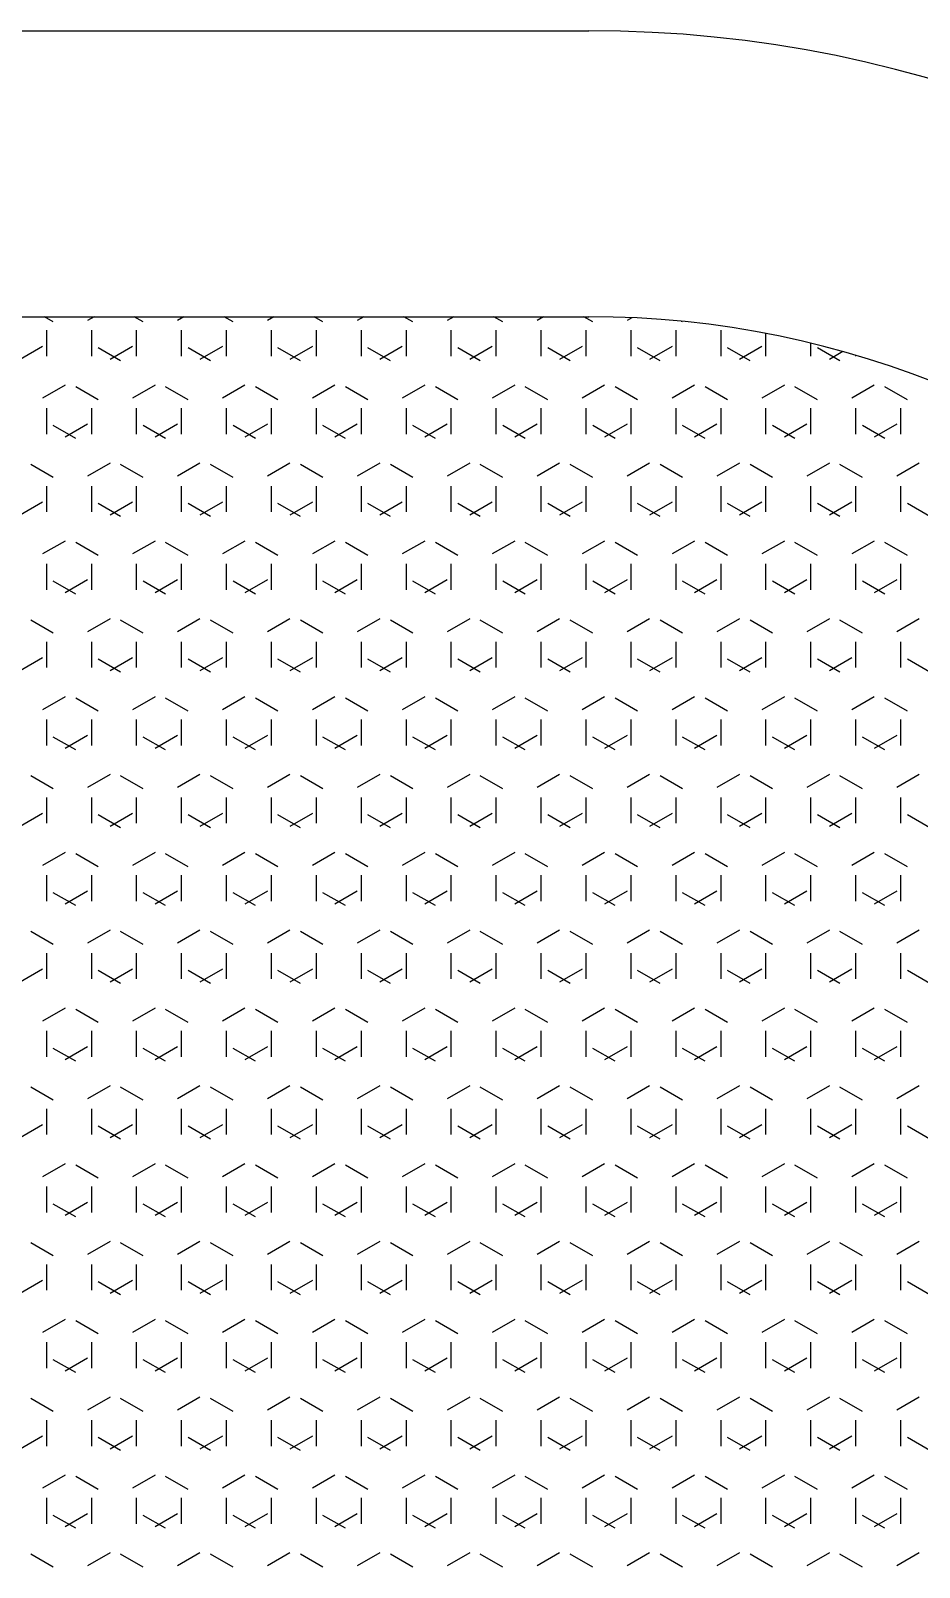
# Model space of a CAD drawing. Extents: x 53 to 973, y -54 to 585.
# Drawn here: x 268.16 to 289.9, y 236.61 to 274.22 of the extents above; entities that cross this region are included whole.
import ezdxf

# ---------------------------------------------------------------- set-up
doc = ezdxf.new("R2010")
doc.units = 0
doc.layers.add('KADRBM', color=7, linetype='CONTINUOUS')

msp = doc.modelspace()

# ---------------------------------------------------------------- linework, layer by layer
at = {"layer": 'KADRBM'}
for p, q in [((177.367, 274.218), (281.821, 274.218)), ((177.367, 267.218), (281.821, 267.218)), ((268.714, 267.093), (268.497, 267.218)), ((269.713, 267.218), (269.555, 267.127)), ((270.914, 267.093), (270.697, 267.218)), ((271.912, 267.218), (271.755, 267.127)), ((273.113, 267.093), (272.896, 267.218)), ((274.112, 267.218), (273.954, 267.127)), ((275.313, 267.093), (275.096, 267.218)), ((276.312, 267.218), (276.154, 267.127)), ((277.513, 267.093), (277.296, 267.218)), ((278.512, 267.218), (278.354, 267.127)), ((279.712, 267.093), (279.495, 267.218)), ((280.711, 267.218), (280.553, 267.127)), ((281.912, 267.093), (281.695, 267.218)), ((282.87, 267.194), (282.753, 267.127)), ((284.112, 267.093), (284.089, 267.106)), ((268.555, 266.251), (268.555, 266.886)), ((269.655, 266.251), (269.655, 266.886)), ((270.755, 266.251), (270.755, 266.886)), ((271.854, 266.251), (271.854, 266.886)), ((272.954, 266.251), (272.954, 266.886)), ((274.054, 266.251), (274.054, 266.886)), ((275.154, 266.251), (275.154, 266.886)), ((276.254, 266.251), (276.254, 266.886)), ((277.354, 266.251), (277.354, 266.886)), ((278.454, 266.251), (278.454, 266.886)), ((279.553, 266.251), (279.553, 266.886)), ((280.653, 266.251), (280.653, 266.886)), ((281.753, 266.251), (281.753, 266.886)), ((282.853, 266.251), (282.853, 266.886)), ((283.953, 266.251), (283.953, 266.886)), ((285.053, 266.251), (285.053, 266.886)), ((286.152, 266.251), (286.152, 266.807)), ((268.455, 266.492), (267.905, 266.175)), ((270.364, 266.141), (269.814, 266.458)), ((270.655, 266.492), (270.105, 266.175)), ((272.563, 266.141), (272.013, 266.458)), ((272.855, 266.492), (272.305, 266.175)), ((274.763, 266.141), (274.213, 266.458)), ((275.054, 266.492), (274.504, 266.175)), ((276.963, 266.141), (276.413, 266.458)), ((277.254, 266.492), (276.704, 266.175)), ((279.163, 266.141), (278.613, 266.458)), ((279.454, 266.492), (278.904, 266.175)), ((281.362, 266.141), (280.812, 266.458)), ((281.653, 266.492), (281.103, 266.175)), ((283.562, 266.141), (283.012, 266.458)), ((283.853, 266.492), (283.303, 266.175)), ((285.762, 266.141), (285.212, 266.458)), ((286.053, 266.492), (285.503, 266.175)), ((287.252, 266.251), (287.252, 266.568)), ((287.961, 266.141), (287.411, 266.458)), ((288.031, 266.364), (287.703, 266.175)), ((288.352, 266.251), (288.352, 266.272)), ((269.005, 265.54), (268.455, 265.222)), ((269.814, 265.188), (269.264, 265.506)), ((271.205, 265.54), (270.655, 265.222)), ((272.013, 265.188), (271.464, 265.506)), ((273.404, 265.54), (272.855, 265.222)), ((274.213, 265.188), (273.663, 265.506)), ((275.604, 265.54), (275.054, 265.222)), ((276.413, 265.188), (275.863, 265.506)), ((277.804, 265.54), (277.254, 265.222)), ((278.613, 265.188), (278.063, 265.506)), ((280.004, 265.54), (279.454, 265.222)), ((280.812, 265.188), (280.262, 265.506)), ((282.203, 265.54), (281.653, 265.222)), ((283.012, 265.188), (282.462, 265.506)), ((284.403, 265.54), (283.853, 265.222)), ((285.212, 265.188), (284.662, 265.506)), ((286.603, 265.54), (286.053, 265.222)), ((287.411, 265.188), (286.861, 265.506)), ((288.802, 265.54), (288.252, 265.222)), ((289.611, 265.188), (289.061, 265.506)), ((268.555, 264.346), (268.555, 264.981)), ((269.655, 264.346), (269.655, 264.981)), ((270.755, 264.346), (270.755, 264.981)), ((271.854, 264.346), (271.854, 264.981)), ((272.954, 264.346), (272.954, 264.981)), ((274.054, 264.346), (274.054, 264.981)), ((275.154, 264.346), (275.154, 264.981)), ((276.254, 264.346), (276.254, 264.981)), ((277.354, 264.346), (277.354, 264.981)), ((278.454, 264.346), (278.454, 264.981)), ((279.553, 264.346), (279.553, 264.981)), ((280.653, 264.346), (280.653, 264.981)), ((281.753, 264.346), (281.753, 264.981)), ((282.853, 264.346), (282.853, 264.981)), ((283.953, 264.346), (283.953, 264.981)), ((285.053, 264.346), (285.053, 264.981)), ((286.152, 264.346), (286.152, 264.981)), ((287.252, 264.346), (287.252, 264.981)), ((288.352, 264.346), (288.352, 264.981)), ((289.452, 264.346), (289.452, 264.981)), ((269.264, 264.236), (268.714, 264.553)), ((269.555, 264.587), (269.005, 264.27)), ((271.464, 264.236), (270.914, 264.553)), ((271.755, 264.587), (271.205, 264.27)), ((273.663, 264.236), (273.113, 264.553)), ((273.954, 264.587), (273.404, 264.27)), ((275.863, 264.236), (275.313, 264.553)), ((276.154, 264.587), (275.604, 264.27)), ((278.063, 264.236), (277.513, 264.553)), ((278.354, 264.587), (277.804, 264.27)), ((280.262, 264.236), (279.712, 264.553)), ((280.553, 264.587), (280.004, 264.27)), ((282.462, 264.236), (281.912, 264.553)), ((282.753, 264.587), (282.203, 264.27)), ((284.662, 264.236), (284.112, 264.553)), ((284.953, 264.587), (284.403, 264.27)), ((286.861, 264.236), (286.312, 264.553)), ((287.153, 264.587), (286.603, 264.27)), ((289.061, 264.236), (288.511, 264.553)), ((289.352, 264.587), (288.802, 264.27)), ((270.105, 263.635), (269.555, 263.317)), ((272.305, 263.635), (271.755, 263.317)), ((274.504, 263.635), (273.954, 263.317)), ((276.704, 263.635), (276.154, 263.317)), ((278.904, 263.635), (278.354, 263.317)), ((281.103, 263.635), (280.553, 263.317)), ((283.303, 263.635), (282.753, 263.317)), ((285.503, 263.635), (284.953, 263.317)), ((287.703, 263.635), (287.153, 263.317)), ((289.902, 263.635), (289.352, 263.317)), ((268.714, 263.283), (268.164, 263.601)), ((270.914, 263.283), (270.364, 263.601)), ((273.113, 263.283), (272.563, 263.601)), ((275.313, 263.283), (274.763, 263.601)), ((277.513, 263.283), (276.963, 263.601)), ((279.712, 263.283), (279.163, 263.601)), ((281.912, 263.283), (281.362, 263.601)), ((284.112, 263.283), (283.562, 263.601)), ((286.312, 263.283), (285.762, 263.601)), ((288.511, 263.283), (287.961, 263.601)), ((268.555, 262.441), (268.555, 263.076)), ((269.655, 262.441), (269.655, 263.076)), ((270.755, 262.441), (270.755, 263.076)), ((271.854, 262.441), (271.854, 263.076)), ((272.954, 262.441), (272.954, 263.076)), ((274.054, 262.441), (274.054, 263.076)), ((275.154, 262.441), (275.154, 263.076)), ((276.254, 262.441), (276.254, 263.076)), ((277.354, 262.441), (277.354, 263.076)), ((278.454, 262.441), (278.454, 263.076)), ((279.553, 262.441), (279.553, 263.076)), ((280.653, 262.441), (280.653, 263.076)), ((281.753, 262.441), (281.753, 263.076)), ((282.853, 262.441), (282.853, 263.076)), ((283.953, 262.441), (283.953, 263.076)), ((285.053, 262.441), (285.053, 263.076)), ((286.152, 262.441), (286.152, 263.076)), ((287.252, 262.441), (287.252, 263.076)), ((288.352, 262.441), (288.352, 263.076)), ((289.452, 262.441), (289.452, 263.076)), ((268.455, 262.682), (267.905, 262.365)), ((270.364, 262.331), (269.814, 262.648)), ((270.655, 262.682), (270.105, 262.365)), ((272.563, 262.331), (272.013, 262.648)), ((272.855, 262.682), (272.305, 262.365)), ((274.763, 262.331), (274.213, 262.648)), ((275.054, 262.682), (274.504, 262.365)), ((276.963, 262.331), (276.413, 262.648)), ((277.254, 262.682), (276.704, 262.365)), ((279.163, 262.331), (278.613, 262.648)), ((279.454, 262.682), (278.904, 262.365)), ((281.362, 262.331), (280.812, 262.648)), ((281.653, 262.682), (281.103, 262.365)), ((283.562, 262.331), (283.012, 262.648)), ((283.853, 262.682), (283.303, 262.365)), ((285.762, 262.331), (285.212, 262.648)), ((286.053, 262.682), (285.503, 262.365)), ((287.961, 262.331), (287.411, 262.648)), ((288.252, 262.682), (287.703, 262.365)), ((290.161, 262.331), (289.611, 262.648)), ((269.005, 261.73), (268.455, 261.412)), ((269.814, 261.378), (269.264, 261.696)), ((271.205, 261.73), (270.655, 261.412)), ((272.013, 261.378), (271.464, 261.696)), ((273.404, 261.73), (272.855, 261.412)), ((274.213, 261.378), (273.663, 261.696)), ((275.604, 261.73), (275.054, 261.412)), ((276.413, 261.378), (275.863, 261.696)), ((277.804, 261.73), (277.254, 261.412)), ((278.613, 261.378), (278.063, 261.696)), ((280.004, 261.73), (279.454, 261.412)), ((280.812, 261.378), (280.262, 261.696)), ((282.203, 261.73), (281.653, 261.412)), ((283.012, 261.378), (282.462, 261.696)), ((284.403, 261.73), (283.853, 261.412)), ((285.212, 261.378), (284.662, 261.696)), ((286.603, 261.73), (286.053, 261.412)), ((287.411, 261.378), (286.861, 261.696)), ((288.802, 261.73), (288.252, 261.412)), ((289.611, 261.378), (289.061, 261.696)), ((268.555, 260.536), (268.555, 261.171)), ((269.655, 260.536), (269.655, 261.171)), ((270.755, 260.536), (270.755, 261.171)), ((271.854, 260.536), (271.854, 261.171)), ((272.954, 260.536), (272.954, 261.171)), ((274.054, 260.536), (274.054, 261.171)), ((275.154, 260.536), (275.154, 261.171)), ((276.254, 260.536), (276.254, 261.171)), ((277.354, 260.536), (277.354, 261.171)), ((278.454, 260.536), (278.454, 261.171)), ((279.553, 260.536), (279.553, 261.171)), ((280.653, 260.536), (280.653, 261.171)), ((281.753, 260.536), (281.753, 261.171)), ((282.853, 260.536), (282.853, 261.171)), ((283.953, 260.536), (283.953, 261.171)), ((285.053, 260.536), (285.053, 261.171)), ((286.152, 260.536), (286.152, 261.171)), ((287.252, 260.536), (287.252, 261.171)), ((288.352, 260.536), (288.352, 261.171)), ((289.452, 260.536), (289.452, 261.171)), ((269.264, 260.426), (268.714, 260.743)), ((269.555, 260.777), (269.005, 260.46)), ((271.464, 260.426), (270.914, 260.743)), ((271.755, 260.777), (271.205, 260.46)), ((273.663, 260.426), (273.113, 260.743)), ((273.954, 260.777), (273.404, 260.46)), ((275.863, 260.426), (275.313, 260.743)), ((276.154, 260.777), (275.604, 260.46)), ((278.063, 260.426), (277.513, 260.743)), ((278.354, 260.777), (277.804, 260.46)), ((280.262, 260.426), (279.712, 260.743)), ((280.553, 260.777), (280.004, 260.46)), ((282.462, 260.426), (281.912, 260.743)), ((282.753, 260.777), (282.203, 260.46)), ((284.662, 260.426), (284.112, 260.743)), ((284.953, 260.777), (284.403, 260.46)), ((286.861, 260.426), (286.312, 260.743)), ((287.153, 260.777), (286.603, 260.46)), ((289.061, 260.426), (288.511, 260.743)), ((289.352, 260.777), (288.802, 260.46)), ((268.714, 259.473), (268.164, 259.791)), ((270.105, 259.825), (269.555, 259.507)), ((270.914, 259.473), (270.364, 259.791)), ((272.305, 259.825), (271.755, 259.507)), ((273.113, 259.473), (272.563, 259.791)), ((274.504, 259.825), (273.954, 259.507)), ((275.313, 259.473), (274.763, 259.791)), ((276.704, 259.825), (276.154, 259.507)), ((277.513, 259.473), (276.963, 259.791)), ((278.904, 259.825), (278.354, 259.507)), ((279.712, 259.473), (279.163, 259.791)), ((281.103, 259.825), (280.553, 259.507)), ((281.912, 259.473), (281.362, 259.791)), ((283.303, 259.825), (282.753, 259.507)), ((284.112, 259.473), (283.562, 259.791)), ((285.503, 259.825), (284.953, 259.507)), ((286.312, 259.473), (285.762, 259.791)), ((287.703, 259.825), (287.153, 259.507)), ((288.511, 259.473), (287.961, 259.791)), ((289.902, 259.825), (289.352, 259.507)), ((268.555, 258.631), (268.555, 259.266)), ((269.655, 258.631), (269.655, 259.266)), ((270.755, 258.631), (270.755, 259.266)), ((271.854, 258.631), (271.854, 259.266)), ((272.954, 258.631), (272.954, 259.266)), ((274.054, 258.631), (274.054, 259.266)), ((275.154, 258.631), (275.154, 259.266)), ((276.254, 258.631), (276.254, 259.266)), ((277.354, 258.631), (277.354, 259.266)), ((278.454, 258.631), (278.454, 259.266)), ((279.553, 258.631), (279.553, 259.266)), ((280.653, 258.631), (280.653, 259.266)), ((281.753, 258.631), (281.753, 259.266)), ((282.853, 258.631), (282.853, 259.266)), ((283.953, 258.631), (283.953, 259.266)), ((285.053, 258.631), (285.053, 259.266)), ((286.152, 258.631), (286.152, 259.266)), ((287.252, 258.631), (287.252, 259.266)), ((288.352, 258.631), (288.352, 259.266)), ((289.452, 258.631), (289.452, 259.266)), ((268.455, 258.872), (267.905, 258.555)), ((270.364, 258.521), (269.814, 258.838)), ((270.655, 258.872), (270.105, 258.555)), ((272.563, 258.521), (272.013, 258.838)), ((272.855, 258.872), (272.305, 258.555)), ((274.763, 258.521), (274.213, 258.838)), ((275.054, 258.872), (274.504, 258.555)), ((276.963, 258.521), (276.413, 258.838)), ((277.254, 258.872), (276.704, 258.555)), ((279.163, 258.521), (278.613, 258.838)), ((279.454, 258.872), (278.904, 258.555)), ((281.362, 258.521), (280.812, 258.838)), ((281.653, 258.872), (281.103, 258.555)), ((283.562, 258.521), (283.012, 258.838)), ((283.853, 258.872), (283.303, 258.555)), ((285.762, 258.521), (285.212, 258.838)), ((286.053, 258.872), (285.503, 258.555)), ((287.961, 258.521), (287.411, 258.838)), ((288.252, 258.872), (287.703, 258.555)), ((290.161, 258.521), (289.611, 258.838)), ((269.005, 257.92), (268.455, 257.602)), ((269.814, 257.568), (269.264, 257.886)), ((271.205, 257.92), (270.655, 257.602)), ((272.013, 257.568), (271.464, 257.886)), ((273.404, 257.92), (272.855, 257.602)), ((274.213, 257.568), (273.663, 257.886)), ((275.604, 257.92), (275.054, 257.602)), ((276.413, 257.568), (275.863, 257.886)), ((277.804, 257.92), (277.254, 257.602)), ((278.613, 257.568), (278.063, 257.886)), ((280.004, 257.92), (279.454, 257.602)), ((280.812, 257.568), (280.262, 257.886)), ((282.203, 257.92), (281.653, 257.602)), ((283.012, 257.568), (282.462, 257.886)), ((284.403, 257.92), (283.853, 257.602)), ((285.212, 257.568), (284.662, 257.886)), ((286.603, 257.92), (286.053, 257.602)), ((287.411, 257.568), (286.861, 257.886)), ((288.802, 257.92), (288.252, 257.602)), ((289.611, 257.568), (289.061, 257.886)), ((268.555, 256.726), (268.555, 257.361)), ((269.655, 256.726), (269.655, 257.361)), ((270.755, 256.726), (270.755, 257.361)), ((271.854, 256.726), (271.854, 257.361)), ((272.954, 256.726), (272.954, 257.361)), ((274.054, 256.726), (274.054, 257.361)), ((275.154, 256.726), (275.154, 257.361)), ((276.254, 256.726), (276.254, 257.361)), ((277.354, 256.726), (277.354, 257.361)), ((278.454, 256.726), (278.454, 257.361)), ((279.553, 256.726), (279.553, 257.361)), ((280.653, 256.726), (280.653, 257.361)), ((281.753, 256.726), (281.753, 257.361)), ((282.853, 256.726), (282.853, 257.361)), ((283.953, 256.726), (283.953, 257.361)), ((285.053, 256.726), (285.053, 257.361)), ((286.152, 256.726), (286.152, 257.361)), ((287.252, 256.726), (287.252, 257.361)), ((288.352, 256.726), (288.352, 257.361)), ((289.452, 256.726), (289.452, 257.361)), ((269.264, 256.616), (268.714, 256.933)), ((269.555, 256.967), (269.005, 256.65)), ((271.464, 256.616), (270.914, 256.933)), ((271.755, 256.967), (271.205, 256.65)), ((273.663, 256.616), (273.113, 256.933)), ((273.954, 256.967), (273.404, 256.65)), ((275.863, 256.616), (275.313, 256.933)), ((276.154, 256.967), (275.604, 256.65)), ((278.063, 256.616), (277.513, 256.933)), ((278.354, 256.967), (277.804, 256.65)), ((280.262, 256.616), (279.712, 256.933)), ((280.553, 256.967), (280.004, 256.65)), ((282.462, 256.616), (281.912, 256.933)), ((282.753, 256.967), (282.203, 256.65)), ((284.662, 256.616), (284.112, 256.933)), ((284.953, 256.967), (284.403, 256.65)), ((286.861, 256.616), (286.312, 256.933)), ((287.153, 256.967), (286.603, 256.65)), ((289.061, 256.616), (288.511, 256.933)), ((289.352, 256.967), (288.802, 256.65)), ((268.714, 255.663), (268.164, 255.981)), ((270.105, 256.015), (269.555, 255.697)), ((270.914, 255.663), (270.364, 255.981)), ((272.305, 256.015), (271.755, 255.697)), ((273.113, 255.663), (272.563, 255.981)), ((274.504, 256.015), (273.954, 255.697)), ((275.313, 255.663), (274.763, 255.981)), ((276.704, 256.015), (276.154, 255.697)), ((277.513, 255.663), (276.963, 255.981)), ((278.904, 256.015), (278.354, 255.697)), ((279.712, 255.663), (279.163, 255.981)), ((281.103, 256.015), (280.553, 255.697)), ((281.912, 255.663), (281.362, 255.981)), ((283.303, 256.015), (282.753, 255.697)), ((284.112, 255.663), (283.562, 255.981)), ((285.503, 256.015), (284.953, 255.697)), ((286.312, 255.663), (285.762, 255.981)), ((287.703, 256.015), (287.153, 255.697)), ((288.511, 255.663), (287.961, 255.981)), ((289.902, 256.015), (289.352, 255.697)), ((268.555, 254.821), (268.555, 255.456)), ((269.655, 254.821), (269.655, 255.456)), ((270.755, 254.821), (270.755, 255.456)), ((271.854, 254.821), (271.854, 255.456)), ((272.954, 254.821), (272.954, 255.456)), ((274.054, 254.821), (274.054, 255.456)), ((275.154, 254.821), (275.154, 255.456)), ((276.254, 254.821), (276.254, 255.456)), ((277.354, 254.821), (277.354, 255.456)), ((278.454, 254.821), (278.454, 255.456)), ((279.553, 254.821), (279.553, 255.456)), ((280.653, 254.821), (280.653, 255.456)), ((281.753, 254.821), (281.753, 255.456)), ((282.853, 254.821), (282.853, 255.456)), ((283.953, 254.821), (283.953, 255.456)), ((285.053, 254.821), (285.053, 255.456)), ((286.152, 254.821), (286.152, 255.456)), ((287.252, 254.821), (287.252, 255.456)), ((288.352, 254.821), (288.352, 255.456)), ((289.452, 254.821), (289.452, 255.456)), ((268.455, 255.062), (267.905, 254.745)), ((270.364, 254.711), (269.814, 255.028)), ((270.655, 255.062), (270.105, 254.745)), ((272.563, 254.711), (272.013, 255.028)), ((272.855, 255.062), (272.305, 254.745)), ((274.763, 254.711), (274.213, 255.028)), ((275.054, 255.062), (274.504, 254.745)), ((276.963, 254.711), (276.413, 255.028)), ((277.254, 255.062), (276.704, 254.745)), ((279.163, 254.711), (278.613, 255.028)), ((279.454, 255.062), (278.904, 254.745)), ((281.362, 254.711), (280.812, 255.028)), ((281.653, 255.062), (281.103, 254.745)), ((283.562, 254.711), (283.012, 255.028)), ((283.853, 255.062), (283.303, 254.745)), ((285.762, 254.711), (285.212, 255.028)), ((286.053, 255.062), (285.503, 254.745)), ((287.961, 254.711), (287.411, 255.028)), ((288.252, 255.062), (287.703, 254.745)), ((290.161, 254.711), (289.611, 255.028)), ((269.005, 254.11), (268.455, 253.792)), ((269.814, 253.758), (269.264, 254.076)), ((271.205, 254.11), (270.655, 253.792)), ((272.013, 253.758), (271.464, 254.076)), ((273.404, 254.11), (272.855, 253.792)), ((274.213, 253.758), (273.663, 254.076)), ((275.604, 254.11), (275.054, 253.792)), ((276.413, 253.758), (275.863, 254.076)), ((277.804, 254.11), (277.254, 253.792)), ((278.613, 253.758), (278.063, 254.076)), ((280.004, 254.11), (279.454, 253.792)), ((280.812, 253.758), (280.262, 254.076)), ((282.203, 254.11), (281.653, 253.792)), ((283.012, 253.758), (282.462, 254.076)), ((284.403, 254.11), (283.853, 253.792)), ((285.212, 253.758), (284.662, 254.076)), ((286.603, 254.11), (286.053, 253.792)), ((287.411, 253.758), (286.861, 254.076)), ((288.802, 254.11), (288.252, 253.792)), ((289.611, 253.758), (289.061, 254.076)), ((268.555, 252.916), (268.555, 253.551)), ((269.655, 252.916), (269.655, 253.551)), ((270.755, 252.916), (270.755, 253.551)), ((271.854, 252.916), (271.854, 253.551)), ((272.954, 252.916), (272.954, 253.551)), ((274.054, 252.916), (274.054, 253.551)), ((275.154, 252.916), (275.154, 253.551)), ((276.254, 252.916), (276.254, 253.551)), ((277.354, 252.916), (277.354, 253.551)), ((278.454, 252.916), (278.454, 253.551)), ((279.553, 252.916), (279.553, 253.551)), ((280.653, 252.916), (280.653, 253.551)), ((281.753, 252.916), (281.753, 253.551)), ((282.853, 252.916), (282.853, 253.551)), ((283.953, 252.916), (283.953, 253.551)), ((285.053, 252.916), (285.053, 253.551)), ((286.152, 252.916), (286.152, 253.551)), ((287.252, 252.916), (287.252, 253.551)), ((288.352, 252.916), (288.352, 253.551)), ((289.452, 252.916), (289.452, 253.551)), ((269.264, 252.806), (268.714, 253.123)), ((269.555, 253.157), (269.005, 252.84)), ((271.464, 252.806), (270.914, 253.123)), ((271.755, 253.157), (271.205, 252.84)), ((273.663, 252.806), (273.113, 253.123)), ((273.954, 253.157), (273.404, 252.84)), ((275.863, 252.806), (275.313, 253.123)), ((276.154, 253.157), (275.604, 252.84)), ((278.063, 252.806), (277.513, 253.123)), ((278.354, 253.157), (277.804, 252.84)), ((280.262, 252.806), (279.712, 253.123)), ((280.553, 253.157), (280.004, 252.84)), ((282.462, 252.806), (281.912, 253.123)), ((282.753, 253.157), (282.203, 252.84)), ((284.662, 252.806), (284.112, 253.123)), ((284.953, 253.157), (284.403, 252.84)), ((286.861, 252.806), (286.312, 253.123)), ((287.153, 253.157), (286.603, 252.84)), ((289.061, 252.806), (288.511, 253.123)), ((289.352, 253.157), (288.802, 252.84)), ((268.714, 251.853), (268.164, 252.171)), ((270.105, 252.205), (269.555, 251.887)), ((270.914, 251.853), (270.364, 252.171)), ((272.305, 252.205), (271.755, 251.887)), ((273.113, 251.853), (272.563, 252.171)), ((274.504, 252.205), (273.954, 251.887)), ((275.313, 251.853), (274.763, 252.171)), ((276.704, 252.205), (276.154, 251.887)), ((277.513, 251.853), (276.963, 252.171)), ((278.904, 252.205), (278.354, 251.887)), ((279.712, 251.853), (279.163, 252.171)), ((281.103, 252.205), (280.553, 251.887)), ((281.912, 251.853), (281.362, 252.171)), ((283.303, 252.205), (282.753, 251.887)), ((284.112, 251.853), (283.562, 252.171)), ((285.503, 252.205), (284.953, 251.887)), ((286.312, 251.853), (285.762, 252.171)), ((287.703, 252.205), (287.153, 251.887)), ((288.511, 251.853), (287.961, 252.171)), ((289.902, 252.205), (289.352, 251.887)), ((268.555, 251.011), (268.555, 251.646)), ((269.655, 251.011), (269.655, 251.646)), ((270.755, 251.011), (270.755, 251.646)), ((271.854, 251.011), (271.854, 251.646)), ((272.954, 251.011), (272.954, 251.646)), ((274.054, 251.011), (274.054, 251.646)), ((275.154, 251.011), (275.154, 251.646)), ((276.254, 251.011), (276.254, 251.646)), ((277.354, 251.011), (277.354, 251.646)), ((278.454, 251.011), (278.454, 251.646)), ((279.553, 251.011), (279.553, 251.646)), ((280.653, 251.011), (280.653, 251.646)), ((281.753, 251.011), (281.753, 251.646)), ((282.853, 251.011), (282.853, 251.646)), ((283.953, 251.011), (283.953, 251.646)), ((285.053, 251.011), (285.053, 251.646)), ((286.152, 251.011), (286.152, 251.646)), ((287.252, 251.011), (287.252, 251.646)), ((288.352, 251.011), (288.352, 251.646)), ((289.452, 251.011), (289.452, 251.646)), ((268.455, 251.252), (267.905, 250.935)), ((270.364, 250.901), (269.814, 251.218)), ((270.655, 251.252), (270.105, 250.935)), ((272.563, 250.901), (272.013, 251.218)), ((272.855, 251.252), (272.305, 250.935)), ((274.763, 250.901), (274.213, 251.218)), ((275.054, 251.252), (274.504, 250.935)), ((276.963, 250.901), (276.413, 251.218)), ((277.254, 251.252), (276.704, 250.935)), ((279.163, 250.901), (278.613, 251.218)), ((279.454, 251.252), (278.904, 250.935)), ((281.362, 250.901), (280.812, 251.218)), ((281.653, 251.252), (281.103, 250.935)), ((283.562, 250.901), (283.012, 251.218)), ((283.853, 251.252), (283.303, 250.935)), ((285.762, 250.901), (285.212, 251.218)), ((286.053, 251.252), (285.503, 250.935)), ((287.961, 250.901), (287.411, 251.218)), ((288.252, 251.252), (287.703, 250.935)), ((290.161, 250.901), (289.611, 251.218)), ((269.005, 250.3), (268.455, 249.982)), ((269.814, 249.948), (269.264, 250.266)), ((271.205, 250.3), (270.655, 249.982)), ((272.013, 249.948), (271.464, 250.266)), ((273.404, 250.3), (272.855, 249.982)), ((274.213, 249.948), (273.663, 250.266)), ((275.604, 250.3), (275.054, 249.982)), ((276.413, 249.948), (275.863, 250.266)), ((277.804, 250.3), (277.254, 249.982)), ((278.613, 249.948), (278.063, 250.266)), ((280.004, 250.3), (279.454, 249.982)), ((280.812, 249.948), (280.262, 250.266)), ((282.203, 250.3), (281.653, 249.982)), ((283.012, 249.948), (282.462, 250.266)), ((284.403, 250.3), (283.853, 249.982)), ((285.212, 249.948), (284.662, 250.266)), ((286.603, 250.3), (286.053, 249.982)), ((287.411, 249.948), (286.861, 250.266)), ((288.802, 250.3), (288.252, 249.982)), ((289.611, 249.948), (289.061, 250.266)), ((268.555, 249.106), (268.555, 249.741)), ((269.655, 249.106), (269.655, 249.741)), ((270.755, 249.106), (270.755, 249.741)), ((271.854, 249.106), (271.854, 249.741)), ((272.954, 249.106), (272.954, 249.741)), ((274.054, 249.106), (274.054, 249.741)), ((275.154, 249.106), (275.154, 249.741)), ((276.254, 249.106), (276.254, 249.741)), ((277.354, 249.106), (277.354, 249.741)), ((278.454, 249.106), (278.454, 249.741)), ((279.553, 249.106), (279.553, 249.741)), ((280.653, 249.106), (280.653, 249.741)), ((281.753, 249.106), (281.753, 249.741)), ((282.853, 249.106), (282.853, 249.741)), ((283.953, 249.106), (283.953, 249.741)), ((285.053, 249.106), (285.053, 249.741)), ((286.152, 249.106), (286.152, 249.741)), ((287.252, 249.106), (287.252, 249.741)), ((288.352, 249.106), (288.352, 249.741)), ((289.452, 249.106), (289.452, 249.741)), ((269.555, 249.347), (269.005, 249.03)), ((271.755, 249.347), (271.205, 249.03)), ((273.954, 249.347), (273.404, 249.03)), ((276.154, 249.347), (275.604, 249.03)), ((278.354, 249.347), (277.804, 249.03)), ((280.553, 249.347), (280.004, 249.03)), ((282.753, 249.347), (282.203, 249.03)), ((284.953, 249.347), (284.403, 249.03)), ((287.153, 249.347), (286.603, 249.03)), ((289.352, 249.347), (288.802, 249.03)), ((269.264, 248.996), (268.714, 249.313)), ((271.464, 248.996), (270.914, 249.313)), ((273.663, 248.996), (273.113, 249.313)), ((275.863, 248.996), (275.313, 249.313)), ((278.063, 248.996), (277.513, 249.313)), ((280.262, 248.996), (279.712, 249.313)), ((282.462, 248.996), (281.912, 249.313)), ((284.662, 248.996), (284.112, 249.313)), ((286.861, 248.996), (286.312, 249.313)), ((289.061, 248.996), (288.511, 249.313)), ((268.714, 248.043), (268.164, 248.361)), ((270.105, 248.395), (269.555, 248.077)), ((270.914, 248.043), (270.364, 248.361)), ((272.305, 248.395), (271.755, 248.077)), ((273.113, 248.043), (272.563, 248.361)), ((274.504, 248.395), (273.954, 248.077)), ((275.313, 248.043), (274.763, 248.361)), ((276.704, 248.395), (276.154, 248.077)), ((277.513, 248.043), (276.963, 248.361)), ((278.904, 248.395), (278.354, 248.077)), ((279.712, 248.043), (279.163, 248.361)), ((281.103, 248.395), (280.553, 248.077)), ((281.912, 248.043), (281.362, 248.361)), ((283.303, 248.395), (282.753, 248.077)), ((284.112, 248.043), (283.562, 248.361)), ((285.503, 248.395), (284.953, 248.077)), ((286.312, 248.043), (285.762, 248.361)), ((287.703, 248.395), (287.153, 248.077)), ((288.511, 248.043), (287.961, 248.361)), ((289.902, 248.395), (289.352, 248.077)), ((268.555, 247.201), (268.555, 247.836)), ((269.655, 247.201), (269.655, 247.836)), ((270.755, 247.201), (270.755, 247.836)), ((271.854, 247.201), (271.854, 247.836)), ((272.954, 247.201), (272.954, 247.836)), ((274.054, 247.201), (274.054, 247.836)), ((275.154, 247.201), (275.154, 247.836)), ((276.254, 247.201), (276.254, 247.836)), ((277.354, 247.201), (277.354, 247.836)), ((278.454, 247.201), (278.454, 247.836)), ((279.553, 247.201), (279.553, 247.836)), ((280.653, 247.201), (280.653, 247.836)), ((281.753, 247.201), (281.753, 247.836)), ((282.853, 247.201), (282.853, 247.836)), ((283.953, 247.201), (283.953, 247.836)), ((285.053, 247.201), (285.053, 247.836)), ((286.152, 247.201), (286.152, 247.836)), ((287.252, 247.201), (287.252, 247.836)), ((288.352, 247.201), (288.352, 247.836)), ((289.452, 247.201), (289.452, 247.836)), ((268.455, 247.442), (267.905, 247.125)), ((270.364, 247.091), (269.814, 247.408)), ((270.655, 247.442), (270.105, 247.125)), ((272.563, 247.091), (272.013, 247.408)), ((272.855, 247.442), (272.305, 247.125)), ((274.763, 247.091), (274.213, 247.408)), ((275.054, 247.442), (274.504, 247.125)), ((276.963, 247.091), (276.413, 247.408)), ((277.254, 247.442), (276.704, 247.125)), ((279.163, 247.091), (278.613, 247.408)), ((279.454, 247.442), (278.904, 247.125)), ((281.362, 247.091), (280.812, 247.408)), ((281.653, 247.442), (281.103, 247.125)), ((283.562, 247.091), (283.012, 247.408)), ((283.853, 247.442), (283.303, 247.125)), ((285.762, 247.091), (285.212, 247.408)), ((286.053, 247.442), (285.503, 247.125)), ((287.961, 247.091), (287.411, 247.408)), ((288.252, 247.442), (287.703, 247.125)), ((290.161, 247.091), (289.611, 247.408)), ((269.005, 246.49), (268.455, 246.172)), ((269.814, 246.138), (269.264, 246.456)), ((271.205, 246.49), (270.655, 246.172)), ((272.013, 246.138), (271.464, 246.456)), ((273.404, 246.49), (272.855, 246.172)), ((274.213, 246.138), (273.663, 246.456)), ((275.604, 246.49), (275.054, 246.172)), ((276.413, 246.138), (275.863, 246.456)), ((277.804, 246.49), (277.254, 246.172)), ((278.613, 246.138), (278.063, 246.456)), ((280.004, 246.49), (279.454, 246.172)), ((280.812, 246.138), (280.262, 246.456)), ((282.203, 246.49), (281.653, 246.172)), ((283.012, 246.138), (282.462, 246.456)), ((284.403, 246.49), (283.853, 246.172)), ((285.212, 246.138), (284.662, 246.456)), ((286.603, 246.49), (286.053, 246.172)), ((287.411, 246.138), (286.861, 246.456)), ((288.802, 246.49), (288.252, 246.172)), ((289.611, 246.138), (289.061, 246.456)), ((268.555, 245.296), (268.555, 245.931)), ((269.655, 245.296), (269.655, 245.931)), ((270.755, 245.296), (270.755, 245.931)), ((271.854, 245.296), (271.854, 245.931)), ((272.954, 245.296), (272.954, 245.931)), ((274.054, 245.296), (274.054, 245.931)), ((275.154, 245.296), (275.154, 245.931)), ((276.254, 245.296), (276.254, 245.931)), ((277.354, 245.296), (277.354, 245.931)), ((278.454, 245.296), (278.454, 245.931)), ((279.553, 245.296), (279.553, 245.931)), ((280.653, 245.296), (280.653, 245.931)), ((281.753, 245.296), (281.753, 245.931)), ((282.853, 245.296), (282.853, 245.931)), ((283.953, 245.296), (283.953, 245.931)), ((285.053, 245.296), (285.053, 245.931)), ((286.152, 245.296), (286.152, 245.931)), ((287.252, 245.296), (287.252, 245.931)), ((288.352, 245.296), (288.352, 245.931)), ((289.452, 245.296), (289.452, 245.931)), ((269.264, 245.186), (268.714, 245.503)), ((269.555, 245.537), (269.005, 245.22)), ((271.464, 245.186), (270.914, 245.503)), ((271.755, 245.537), (271.205, 245.22)), ((273.663, 245.186), (273.113, 245.503)), ((273.954, 245.537), (273.404, 245.22)), ((275.863, 245.186), (275.313, 245.503)), ((276.154, 245.537), (275.604, 245.22)), ((278.063, 245.186), (277.513, 245.503)), ((278.354, 245.537), (277.804, 245.22)), ((280.262, 245.186), (279.712, 245.503)), ((280.553, 245.537), (280.004, 245.22)), ((282.462, 245.186), (281.912, 245.503)), ((282.753, 245.537), (282.203, 245.22)), ((284.662, 245.186), (284.112, 245.503)), ((284.953, 245.537), (284.403, 245.22)), ((286.861, 245.186), (286.312, 245.503)), ((287.153, 245.537), (286.603, 245.22)), ((289.061, 245.186), (288.511, 245.503)), ((289.352, 245.537), (288.802, 245.22)), ((268.714, 244.233), (268.164, 244.551)), ((270.105, 244.585), (269.555, 244.267)), ((270.914, 244.233), (270.364, 244.551)), ((272.305, 244.585), (271.755, 244.267)), ((273.113, 244.233), (272.563, 244.551)), ((274.504, 244.585), (273.954, 244.267)), ((275.313, 244.233), (274.763, 244.551)), ((276.704, 244.585), (276.154, 244.267)), ((277.513, 244.233), (276.963, 244.551)), ((278.904, 244.585), (278.354, 244.267)), ((279.712, 244.233), (279.163, 244.551)), ((281.103, 244.585), (280.553, 244.267)), ((281.912, 244.233), (281.362, 244.551)), ((283.303, 244.585), (282.753, 244.267)), ((284.112, 244.233), (283.562, 244.551)), ((285.503, 244.585), (284.953, 244.267)), ((286.312, 244.233), (285.762, 244.551)), ((287.703, 244.585), (287.153, 244.267)), ((288.511, 244.233), (287.961, 244.551)), ((289.902, 244.585), (289.352, 244.267)), ((268.555, 243.391), (268.555, 244.026)), ((269.655, 243.391), (269.655, 244.026)), ((270.755, 243.391), (270.755, 244.026)), ((271.854, 243.391), (271.854, 244.026)), ((272.954, 243.391), (272.954, 244.026)), ((274.054, 243.391), (274.054, 244.026)), ((275.154, 243.391), (275.154, 244.026)), ((276.254, 243.391), (276.254, 244.026)), ((277.354, 243.391), (277.354, 244.026)), ((278.454, 243.391), (278.454, 244.026)), ((279.553, 243.391), (279.553, 244.026)), ((280.653, 243.391), (280.653, 244.026)), ((281.753, 243.391), (281.753, 244.026)), ((282.853, 243.391), (282.853, 244.026)), ((283.953, 243.391), (283.953, 244.026)), ((285.053, 243.391), (285.053, 244.026)), ((286.152, 243.391), (286.152, 244.026)), ((287.252, 243.391), (287.252, 244.026)), ((288.352, 243.391), (288.352, 244.026)), ((289.452, 243.391), (289.452, 244.026)), ((268.455, 243.632), (267.905, 243.315)), ((270.364, 243.281), (269.814, 243.598)), ((270.655, 243.632), (270.105, 243.315)), ((272.563, 243.281), (272.013, 243.598)), ((272.855, 243.632), (272.305, 243.315)), ((274.763, 243.281), (274.213, 243.598)), ((275.054, 243.632), (274.504, 243.315)), ((276.963, 243.281), (276.413, 243.598)), ((277.254, 243.632), (276.704, 243.315)), ((279.163, 243.281), (278.613, 243.598)), ((279.454, 243.632), (278.904, 243.315)), ((281.362, 243.281), (280.812, 243.598)), ((281.653, 243.632), (281.103, 243.315)), ((283.562, 243.281), (283.012, 243.598)), ((283.853, 243.632), (283.303, 243.315)), ((285.762, 243.281), (285.212, 243.598)), ((286.053, 243.632), (285.503, 243.315)), ((287.961, 243.281), (287.411, 243.598)), ((288.252, 243.632), (287.703, 243.315)), ((290.161, 243.281), (289.611, 243.598)), ((269.005, 242.68), (268.455, 242.362)), ((269.814, 242.328), (269.264, 242.646)), ((271.205, 242.68), (270.655, 242.362)), ((272.013, 242.328), (271.464, 242.646)), ((273.404, 242.68), (272.855, 242.362)), ((274.213, 242.328), (273.663, 242.646)), ((275.604, 242.68), (275.054, 242.362)), ((276.413, 242.328), (275.863, 242.646)), ((277.804, 242.68), (277.254, 242.362)), ((278.613, 242.328), (278.063, 242.646)), ((280.004, 242.68), (279.454, 242.362)), ((280.812, 242.328), (280.262, 242.646)), ((282.203, 242.68), (281.653, 242.362)), ((283.012, 242.328), (282.462, 242.646)), ((284.403, 242.68), (283.853, 242.362)), ((285.212, 242.328), (284.662, 242.646)), ((286.603, 242.68), (286.053, 242.362)), ((287.411, 242.328), (286.861, 242.646)), ((288.802, 242.68), (288.252, 242.362)), ((289.611, 242.328), (289.061, 242.646)), ((268.555, 241.486), (268.555, 242.121)), ((269.655, 241.486), (269.655, 242.121)), ((270.755, 241.486), (270.755, 242.121)), ((271.854, 241.486), (271.854, 242.121)), ((272.954, 241.486), (272.954, 242.121)), ((274.054, 241.486), (274.054, 242.121)), ((275.154, 241.486), (275.154, 242.121)), ((276.254, 241.486), (276.254, 242.121)), ((277.354, 241.486), (277.354, 242.121)), ((278.454, 241.486), (278.454, 242.121)), ((279.553, 241.486), (279.553, 242.121)), ((280.653, 241.486), (280.653, 242.121)), ((281.753, 241.486), (281.753, 242.121)), ((282.853, 241.486), (282.853, 242.121)), ((283.953, 241.486), (283.953, 242.121)), ((285.053, 241.486), (285.053, 242.121)), ((286.152, 241.486), (286.152, 242.121)), ((287.252, 241.486), (287.252, 242.121)), ((288.352, 241.486), (288.352, 242.121)), ((289.452, 241.486), (289.452, 242.121)), ((269.264, 241.376), (268.714, 241.693)), ((269.555, 241.727), (269.005, 241.41)), ((271.464, 241.376), (270.914, 241.693)), ((271.755, 241.727), (271.205, 241.41)), ((273.663, 241.376), (273.113, 241.693)), ((273.954, 241.727), (273.404, 241.41)), ((275.863, 241.376), (275.313, 241.693)), ((276.154, 241.727), (275.604, 241.41)), ((278.063, 241.376), (277.513, 241.693)), ((278.354, 241.727), (277.804, 241.41)), ((280.262, 241.376), (279.712, 241.693)), ((280.553, 241.727), (280.004, 241.41)), ((282.462, 241.376), (281.912, 241.693)), ((282.753, 241.727), (282.203, 241.41)), ((284.662, 241.376), (284.112, 241.693)), ((284.953, 241.727), (284.403, 241.41)), ((286.861, 241.376), (286.312, 241.693)), ((287.153, 241.727), (286.603, 241.41)), ((289.061, 241.376), (288.511, 241.693)), ((289.352, 241.727), (288.802, 241.41)), ((268.714, 240.423), (268.164, 240.741)), ((270.105, 240.775), (269.555, 240.457)), ((270.914, 240.423), (270.364, 240.741)), ((272.305, 240.775), (271.755, 240.457)), ((273.113, 240.423), (272.563, 240.741)), ((274.504, 240.775), (273.954, 240.457)), ((275.313, 240.423), (274.763, 240.741)), ((276.704, 240.775), (276.154, 240.457)), ((277.513, 240.423), (276.963, 240.741)), ((278.904, 240.775), (278.354, 240.457)), ((279.712, 240.423), (279.163, 240.741)), ((281.103, 240.775), (280.553, 240.457)), ((281.912, 240.423), (281.362, 240.741)), ((283.303, 240.775), (282.753, 240.457)), ((284.112, 240.423), (283.562, 240.741)), ((285.503, 240.775), (284.953, 240.457)), ((286.312, 240.423), (285.762, 240.741)), ((287.703, 240.775), (287.153, 240.457)), ((288.511, 240.423), (287.961, 240.741)), ((289.902, 240.775), (289.352, 240.457)), ((268.555, 239.581), (268.555, 240.216)), ((269.655, 239.581), (269.655, 240.216)), ((270.755, 239.581), (270.755, 240.216)), ((271.854, 239.581), (271.854, 240.216)), ((272.954, 239.581), (272.954, 240.216)), ((274.054, 239.581), (274.054, 240.216)), ((275.154, 239.581), (275.154, 240.216)), ((276.254, 239.581), (276.254, 240.216)), ((277.354, 239.581), (277.354, 240.216)), ((278.454, 239.581), (278.454, 240.216)), ((279.553, 239.581), (279.553, 240.216)), ((280.653, 239.581), (280.653, 240.216)), ((281.753, 239.581), (281.753, 240.216)), ((282.853, 239.581), (282.853, 240.216)), ((283.953, 239.581), (283.953, 240.216)), ((285.053, 239.581), (285.053, 240.216)), ((286.152, 239.581), (286.152, 240.216)), ((287.252, 239.581), (287.252, 240.216)), ((288.352, 239.581), (288.352, 240.216)), ((289.452, 239.581), (289.452, 240.216)), ((268.455, 239.822), (267.905, 239.505)), ((270.364, 239.471), (269.814, 239.788)), ((270.655, 239.822), (270.105, 239.505)), ((272.563, 239.471), (272.013, 239.788)), ((272.855, 239.822), (272.305, 239.505)), ((274.763, 239.471), (274.213, 239.788)), ((275.054, 239.822), (274.504, 239.505)), ((276.963, 239.471), (276.413, 239.788)), ((277.254, 239.822), (276.704, 239.505)), ((279.163, 239.471), (278.613, 239.788)), ((279.454, 239.822), (278.904, 239.505)), ((281.362, 239.471), (280.812, 239.788)), ((281.653, 239.822), (281.103, 239.505)), ((283.562, 239.471), (283.012, 239.788)), ((283.853, 239.822), (283.303, 239.505)), ((285.762, 239.471), (285.212, 239.788)), ((286.053, 239.822), (285.503, 239.505)), ((287.961, 239.471), (287.411, 239.788)), ((288.252, 239.822), (287.703, 239.505)), ((290.161, 239.471), (289.611, 239.788)), ((269.005, 238.87), (268.455, 238.552)), ((269.814, 238.518), (269.264, 238.836)), ((271.205, 238.87), (270.655, 238.552)), ((272.013, 238.518), (271.464, 238.836)), ((273.404, 238.87), (272.855, 238.552)), ((274.213, 238.518), (273.663, 238.836)), ((275.604, 238.87), (275.054, 238.552)), ((276.413, 238.518), (275.863, 238.836)), ((277.804, 238.87), (277.254, 238.552)), ((278.613, 238.518), (278.063, 238.836)), ((280.004, 238.87), (279.454, 238.552)), ((280.812, 238.518), (280.262, 238.836)), ((282.203, 238.87), (281.653, 238.552)), ((283.012, 238.518), (282.462, 238.836)), ((284.403, 238.87), (283.853, 238.552)), ((285.212, 238.518), (284.662, 238.836)), ((286.603, 238.87), (286.053, 238.552)), ((287.411, 238.518), (286.861, 238.836)), ((288.802, 238.87), (288.252, 238.552)), ((289.611, 238.518), (289.061, 238.836)), ((268.555, 237.676), (268.555, 238.311)), ((269.655, 237.676), (269.655, 238.311)), ((270.755, 237.676), (270.755, 238.311)), ((271.854, 237.676), (271.854, 238.311)), ((272.954, 237.676), (272.954, 238.311)), ((274.054, 237.676), (274.054, 238.311)), ((275.154, 237.676), (275.154, 238.311)), ((276.254, 237.676), (276.254, 238.311)), ((277.354, 237.676), (277.354, 238.311)), ((278.454, 237.676), (278.454, 238.311)), ((279.553, 237.676), (279.553, 238.311)), ((280.653, 237.676), (280.653, 238.311)), ((281.753, 237.676), (281.753, 238.311)), ((282.853, 237.676), (282.853, 238.311)), ((283.953, 237.676), (283.953, 238.311)), ((285.053, 237.676), (285.053, 238.311)), ((286.152, 237.676), (286.152, 238.311)), ((287.252, 237.676), (287.252, 238.311)), ((288.352, 237.676), (288.352, 238.311)), ((289.452, 237.676), (289.452, 238.311)), ((269.264, 237.566), (268.714, 237.883)), ((269.555, 237.917), (269.005, 237.6)), ((271.464, 237.566), (270.914, 237.883)), ((271.755, 237.917), (271.205, 237.6)), ((273.663, 237.566), (273.113, 237.883)), ((273.954, 237.917), (273.404, 237.6)), ((275.863, 237.566), (275.313, 237.883)), ((276.154, 237.917), (275.604, 237.6)), ((278.063, 237.566), (277.513, 237.883)), ((278.354, 237.917), (277.804, 237.6)), ((280.262, 237.566), (279.712, 237.883)), ((280.553, 237.917), (280.004, 237.6)), ((282.462, 237.566), (281.912, 237.883)), ((282.753, 237.917), (282.203, 237.6)), ((284.662, 237.566), (284.112, 237.883)), ((284.953, 237.917), (284.403, 237.6)), ((286.861, 237.566), (286.312, 237.883)), ((287.153, 237.917), (286.603, 237.6)), ((289.061, 237.566), (288.511, 237.883)), ((289.352, 237.917), (288.802, 237.6)), ((268.714, 236.613), (268.164, 236.931)), ((270.105, 236.965), (269.555, 236.647)), ((270.914, 236.613), (270.364, 236.931)), ((272.305, 236.965), (271.755, 236.647)), ((273.113, 236.613), (272.563, 236.931)), ((274.504, 236.965), (273.954, 236.647)), ((275.313, 236.613), (274.763, 236.931)), ((276.704, 236.965), (276.154, 236.647)), ((277.513, 236.613), (276.963, 236.931)), ((278.904, 236.965), (278.354, 236.647)), ((279.712, 236.613), (279.163, 236.931)), ((281.103, 236.965), (280.553, 236.647)), ((281.912, 236.613), (281.362, 236.931)), ((283.303, 236.965), (282.753, 236.647)), ((284.112, 236.613), (283.562, 236.931)), ((285.503, 236.965), (284.953, 236.647)), ((286.312, 236.613), (285.762, 236.931)), ((287.703, 236.965), (287.153, 236.647)), ((288.511, 236.613), (287.961, 236.931)), ((289.902, 236.965), (289.352, 236.647))]:
    msp.add_line(p, q, dxfattribs=at)
for radius in [30, 23]:
    msp.add_arc((281.821, 244.218), radius, 0, 90, dxfattribs=at)

doc.saveas('drawing.dxf')
